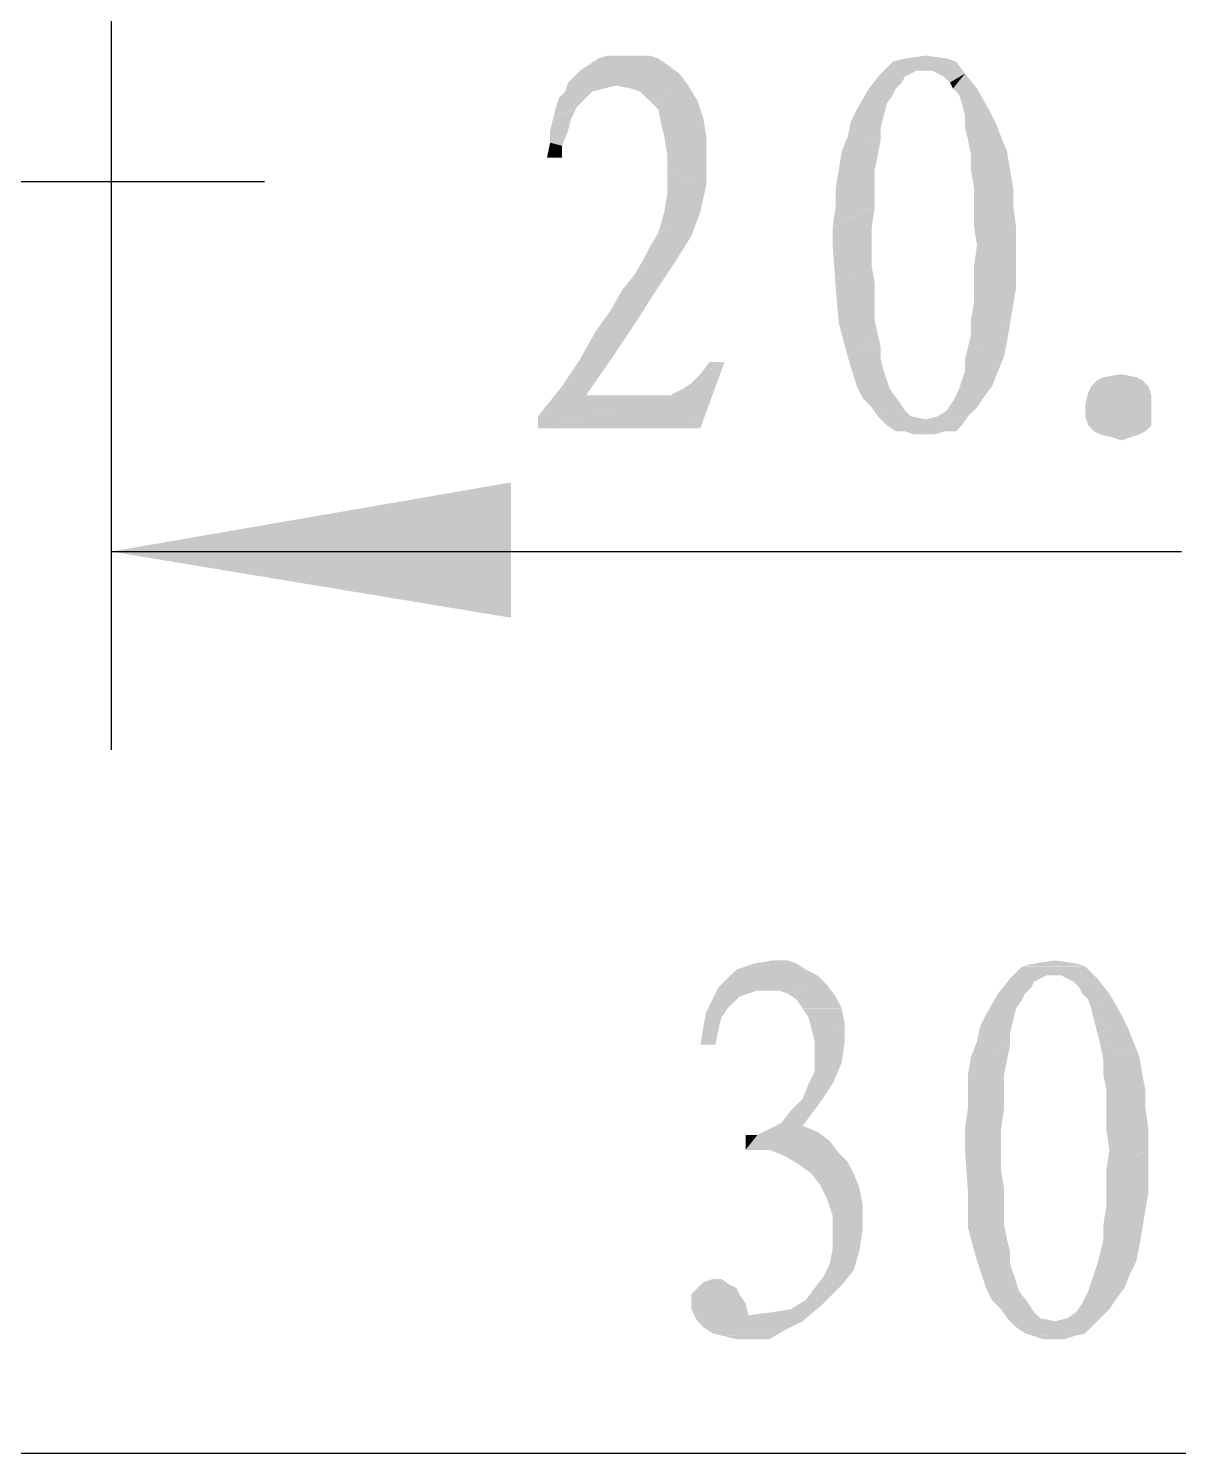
# Model space of a CAD drawing. Header units: millimetres. Extents: x 67 to 592, y -195 to 280.
# Drawn here: x 413.31 to 424.1, y -17.59 to -4.22 of the extents above; entities that cross this region are included whole.
import ezdxf

# ---------------------------------------------------------------- set-up
doc = ezdxf.new("R2010")
doc.units = ezdxf.units.MM
doc.layers.add('PDF_图层 1', color=7, linetype='Continuous', true_color=0x231f20)

msp = doc.modelspace()

# ---------------------------------------------------------------- linework, layer by layer
at = {"layer": 'PDF_图层 1', "color": 7, "lineweight": -3}
for points in [[(414.087, 12.742), (414.087, -10.99)], [(415.526, -5.657), (400.823, -5.657)], [(414.087, -9.128), (424.133, -9.128)], [(439.174, -17.594), (424.133, -17.594), (409.063, -17.594)]]:
    msp.add_lwpolyline(points, dxfattribs=at)
at = {"layer": 'PDF_图层 1', "color": 7, "transparency": 33554559}
for points in [[(418.658, -4.5), (418.574, -4.557), (419.223, -4.5)], [(419.223, -4.5), (418.574, -4.557), (419.307, -4.557)], [(418.94, -4.472), (418.658, -4.5), (419.138, -4.472)], [(418.743, -4.472), (418.658, -4.5), (418.94, -4.472)], [(419.138, -4.472), (418.658, -4.5), (419.223, -4.5)], [(421.424, -4.528), (421.311, -4.641), (422.016, -4.528)], [(421.311, -4.641), (421.649, -4.613), (422.016, -4.529)], [(421.537, -4.5), (421.424, -4.528), (421.932, -4.5)], [(421.932, -4.5), (421.424, -4.528), (422.016, -4.528)], [(421.734, -4.472), (421.537, -4.5), (421.932, -4.5)], [(421.649, -4.613), (421.734, -4.613), (422.016, -4.528)], [(421.734, -4.613), (421.791, -4.613), (422.016, -4.528)], [(421.791, -4.613), (421.847, -4.641), (422.016, -4.528)], [(422.016, -4.528), (421.847, -4.641), (422.101, -4.641)], [(418.404, -4.698), (418.376, -4.726), (419.42, -4.641)], [(418.376, -4.726), (418.827, -4.754), (419.42, -4.641)], [(418.489, -4.613), (418.404, -4.698), (419.42, -4.641)], [(418.573, -4.557), (418.489, -4.613), (419.307, -4.557)], [(419.307, -4.557), (418.489, -4.613), (419.42, -4.641)], [(419.42, -4.641), (418.828, -4.754), (419.504, -4.754)], [(421.198, -4.782), (421.537, -4.67), (421.593, -4.641)], [(421.311, -4.641), (421.198, -4.782), (421.593, -4.641)], [(421.198, -4.782), (421.509, -4.726), (421.537, -4.67)], [(421.311, -4.641), (421.593, -4.641), (421.649, -4.613)], [(421.847, -4.641), (421.903, -4.67), (422.101, -4.641)], [(421.903, -4.67), (421.96, -4.726), (422.101, -4.642)], [(421.96, -4.726), (421.988, -4.782), (422.101, -4.641)], [(422.101, -4.641), (421.988, -4.782), (422.214, -4.782)], [(418.348, -4.811), (418.291, -4.867), (418.602, -4.811)], [(418.291, -4.867), (418.545, -4.867), (418.602, -4.811)], [(418.376, -4.726), (418.348, -4.811), (418.827, -4.754)], [(418.348, -4.811), (418.714, -4.782), (418.828, -4.754)], [(418.348, -4.811), (418.602, -4.811), (418.714, -4.782)], [(418.827, -4.754), (418.969, -4.782), (419.504, -4.754)], [(418.969, -4.782), (419.053, -4.811), (419.504, -4.754)], [(419.053, -4.811), (419.138, -4.895), (419.504, -4.754)], [(419.504, -4.754), (419.138, -4.896), (419.59, -4.896)], [(421.085, -4.98), (421.424, -4.839), (421.451, -4.782)], [(421.198, -4.782), (421.085, -4.98), (421.452, -4.782)], [(421.198, -4.782), (421.452, -4.782), (421.509, -4.726)], [(421.988, -4.782), (422.045, -4.839), (422.214, -4.782)], [(422.045, -4.839), (422.073, -4.924), (422.214, -4.782)], [(422.214, -4.782), (422.073, -4.924), (422.326, -4.98)], [(418.291, -4.867), (418.263, -4.952), (418.545, -4.867)], [(418.263, -4.952), (418.46, -4.952), (418.545, -4.867)], [(419.138, -4.895), (419.223, -4.98), (419.589, -4.895)], [(419.59, -4.895), (419.223, -4.98), (419.646, -5.065)], [(421.085, -4.98), (421.367, -4.924), (421.424, -4.839)], [(421.085, -4.98), (421.339, -5.036), (421.367, -4.924)], [(422.073, -4.924), (422.101, -5.036), (422.327, -4.98)], [(418.235, -5.065), (418.207, -5.178), (418.404, -5.065)], [(418.207, -5.178), (418.376, -5.178), (418.404, -5.065)], [(418.263, -4.952), (418.235, -5.064), (418.46, -4.952)], [(418.235, -5.065), (418.404, -5.065), (418.461, -4.952)], [(419.223, -4.98), (419.251, -5.121), (419.646, -5.065)], [(419.251, -5.121), (419.279, -5.234), (419.646, -5.065)], [(419.646, -5.065), (419.279, -5.234), (419.674, -5.234)], [(421.085, -4.98), (421.029, -5.093), (421.339, -5.036)], [(421.029, -5.093), (421.31, -5.149), (421.339, -5.036)], [(422.327, -4.98), (422.101, -5.036), (422.383, -5.093)], [(422.101, -5.036), (422.101, -5.149), (422.383, -5.093)], [(418.207, -5.178), (418.207, -5.29), (418.376, -5.178)], [(418.207, -5.29), (418.32, -5.319), (418.376, -5.178)], [(421.311, -5.149), (421, -5.234), (421.311, -5.262)], [(421.029, -5.093), (421.001, -5.234), (421.31, -5.149)], [(422.383, -5.093), (422.101, -5.149), (422.44, -5.234)], [(422.101, -5.149), (422.129, -5.262), (422.44, -5.234)], [(418.207, -5.29), (418.178, -5.432), (418.32, -5.319)], [(418.32, -5.319), (418.178, -5.432), (418.32, -5.432)], [(419.279, -5.234), (419.307, -5.403), (419.674, -5.234)], [(419.674, -5.234), (419.307, -5.403), (419.674, -5.46)], [(421, -5.234), (420.943, -5.375), (421.311, -5.262)], [(420.944, -5.375), (421.283, -5.403), (421.31, -5.263)], [(422.44, -5.234), (422.129, -5.262), (422.496, -5.375)], [(422.129, -5.262), (422.157, -5.403), (422.496, -5.375)], [(419.307, -5.403), (419.307, -5.573), (419.674, -5.46)], [(419.674, -5.46), (419.307, -5.572), (419.674, -5.685)], [(420.944, -5.375), (420.916, -5.544), (421.283, -5.403)], [(420.916, -5.544), (421.254, -5.544), (421.283, -5.403)], [(422.157, -5.403), (422.157, -5.544), (422.496, -5.375)], [(422.496, -5.375), (422.157, -5.544), (422.524, -5.544)], [(419.307, -5.573), (419.307, -5.77), (419.674, -5.685)], [(420.916, -5.544), (420.888, -5.714), (421.254, -5.544)], [(421.254, -5.544), (420.888, -5.714), (421.254, -5.714)], [(422.157, -5.544), (422.185, -5.714), (422.524, -5.544)], [(422.524, -5.544), (422.186, -5.714), (422.552, -5.714)], [(419.307, -5.77), (419.279, -5.939), (419.674, -5.685)], [(419.279, -5.939), (419.617, -5.939), (419.674, -5.685)], [(420.887, -5.714), (420.887, -5.883), (421.254, -5.714)], [(421.254, -5.714), (420.888, -5.883), (421.254, -5.883)], [(422.186, -5.714), (422.186, -5.883), (422.552, -5.714)], [(422.553, -5.714), (422.186, -5.883), (422.553, -5.883)], [(420.859, -6.081), (421.226, -6.081), (421.255, -5.884)], [(420.887, -5.883), (420.86, -6.08), (421.254, -5.883)], [(422.186, -5.883), (422.186, -6.08), (422.552, -5.883)], [(422.553, -5.883), (422.186, -6.08), (422.58, -6.08)], [(419.279, -5.939), (419.222, -6.137), (419.617, -5.939)], [(419.223, -6.137), (419.533, -6.165), (419.618, -5.939)], [(419.223, -6.137), (419.138, -6.278), (419.533, -6.165)], [(420.859, -6.081), (420.859, -6.25), (421.226, -6.081)], [(421.226, -6.081), (420.86, -6.25), (421.226, -6.25)], [(422.186, -6.081), (422.214, -6.25), (422.581, -6.081)], [(422.581, -6.081), (422.214, -6.25), (422.581, -6.25)], [(419.138, -6.278), (419.081, -6.391), (419.533, -6.165)], [(419.081, -6.391), (419.392, -6.391), (419.533, -6.165)], [(420.859, -6.25), (420.887, -6.645), (421.226, -6.25)], [(421.226, -6.25), (420.887, -6.645), (421.226, -6.447)], [(422.581, -6.25), (422.185, -6.447), (422.581, -6.447)], [(422.214, -6.25), (422.186, -6.447), (422.58, -6.25)], [(419.081, -6.391), (418.997, -6.532), (419.392, -6.391)], [(418.997, -6.532), (419.223, -6.645), (419.392, -6.391)], [(418.997, -6.532), (418.884, -6.673), (419.223, -6.645)], [(421.226, -6.448), (420.887, -6.645), (421.254, -6.616)], [(422.581, -6.448), (422.185, -6.616), (422.581, -6.645)], [(422.186, -6.448), (422.186, -6.616), (422.581, -6.448)], [(418.884, -6.673), (418.771, -6.87), (419.223, -6.645)], [(418.771, -6.87), (419.025, -6.956), (419.222, -6.645)], [(420.887, -6.645), (420.916, -6.983), (421.254, -6.786)], [(421.254, -6.616), (420.888, -6.645), (421.254, -6.786)], [(422.186, -6.616), (422.186, -6.786), (422.581, -6.645)], [(422.186, -6.786), (422.552, -6.814), (422.581, -6.645)], [(421.254, -6.786), (420.916, -6.983), (421.254, -6.956)], [(422.186, -6.786), (422.157, -6.956), (422.552, -6.814)], [(422.157, -6.956), (422.524, -6.983), (422.553, -6.814)], [(418.771, -6.87), (418.63, -7.068), (419.025, -6.956)], [(418.63, -7.069), (418.489, -7.322), (418.799, -7.294)], [(418.63, -7.069), (418.799, -7.294), (419.025, -6.956)], [(421.254, -6.956), (420.916, -6.983), (421.283, -7.097)], [(420.916, -6.983), (421, -7.294), (421.283, -7.096)], [(422.157, -6.956), (422.157, -7.097), (422.524, -6.983)], [(422.157, -7.097), (422.496, -7.153), (422.524, -6.984)], [(421.311, -7.21), (421, -7.294), (421.311, -7.322)], [(421.283, -7.097), (421.001, -7.294), (421.31, -7.209)], [(422.129, -7.21), (422.101, -7.322), (422.468, -7.294)], [(422.157, -7.097), (422.129, -7.209), (422.496, -7.153)], [(422.129, -7.21), (422.468, -7.294), (422.496, -7.153)], [(418.489, -7.322), (418.32, -7.576), (418.799, -7.294)], [(418.32, -7.576), (418.545, -7.661), (418.799, -7.294)], [(419.448, -7.604), (419.617, -7.971), (419.844, -7.35)], [(419.533, -7.548), (419.448, -7.605), (419.844, -7.351)], [(419.617, -7.463), (419.533, -7.548), (419.844, -7.351)], [(419.702, -7.35), (419.617, -7.463), (419.844, -7.35)], [(421, -7.294), (421.085, -7.576), (421.311, -7.322)], [(421.311, -7.322), (421.085, -7.576), (421.339, -7.435)], [(422.101, -7.322), (422.101, -7.435), (422.468, -7.294)], [(422.101, -7.435), (422.411, -7.435), (422.468, -7.294)], [(421.339, -7.435), (421.085, -7.576), (421.396, -7.604)], [(422.045, -7.604), (422.355, -7.576), (422.411, -7.435)], [(422.101, -7.435), (422.045, -7.604), (422.411, -7.435)], [(423.568, -7.463), (423.399, -7.491), (423.71, -7.491)], [(418.32, -7.576), (418.093, -7.858), (418.545, -7.661)], [(419.448, -7.604), (419.335, -7.661), (419.617, -7.971)], [(421.085, -7.576), (421.142, -7.689), (421.396, -7.604)], [(421.396, -7.604), (421.142, -7.689), (421.48, -7.717)], [(422.045, -7.604), (421.988, -7.717), (422.27, -7.689)], [(422.045, -7.604), (422.27, -7.689), (422.355, -7.576)], [(423.286, -7.576), (423.258, -7.633), (423.822, -7.576)], [(423.823, -7.576), (423.258, -7.633), (423.85, -7.661)], [(423.342, -7.52), (423.286, -7.576), (423.766, -7.52)], [(423.766, -7.52), (423.286, -7.576), (423.823, -7.576)], [(423.399, -7.491), (423.342, -7.52), (423.71, -7.491)], [(423.709, -7.491), (423.343, -7.52), (423.766, -7.52)], [(419.335, -7.661), (418.093, -7.972), (419.617, -7.972)], [(418.545, -7.661), (418.094, -7.858), (419.335, -7.661)], [(418.094, -7.858), (418.094, -7.971), (419.335, -7.661)], [(421.142, -7.689), (421.226, -7.774), (421.48, -7.717)], [(421.48, -7.717), (421.226, -7.774), (421.537, -7.802)], [(421.988, -7.717), (421.932, -7.802), (422.214, -7.774)], [(421.988, -7.717), (422.214, -7.774), (422.27, -7.689)], [(423.258, -7.633), (423.23, -7.745), (423.85, -7.661)], [(423.85, -7.661), (423.23, -7.745), (423.85, -7.745)], [(423.23, -7.745), (423.23, -7.858), (423.85, -7.745)], [(423.85, -7.745), (423.23, -7.858), (423.85, -7.858)], [(421.226, -7.774), (421.283, -7.858), (421.537, -7.802)], [(421.537, -7.802), (421.283, -7.859), (421.593, -7.859)], [(421.283, -7.858), (421.367, -7.943), (421.593, -7.858)], [(421.593, -7.858), (421.367, -7.943), (421.734, -7.887)], [(421.367, -7.943), (422.073, -7.943), (422.129, -7.858)], [(421.734, -7.887), (421.368, -7.943), (422.129, -7.859)], [(421.847, -7.858), (421.734, -7.887), (422.129, -7.858)], [(421.932, -7.802), (421.847, -7.859), (422.214, -7.774)], [(421.847, -7.858), (422.129, -7.858), (422.214, -7.774)], [(423.23, -7.858), (423.258, -7.943), (423.85, -7.858)], [(423.85, -7.858), (423.258, -7.943), (423.85, -7.943)], [(421.367, -7.943), (421.452, -8), (422.073, -7.943)], [(421.452, -8), (422.016, -8), (422.072, -7.943)], [(421.537, -8), (421.621, -8.028), (421.903, -8)], [(421.621, -8.028), (421.734, -8.028), (421.903, -8)], [(421.734, -8.028), (421.819, -8.028), (421.903, -8)], [(423.258, -7.943), (423.314, -8), (423.85, -7.943)], [(423.314, -8), (423.794, -8), (423.85, -7.943)], [(423.314, -8), (423.371, -8.028), (423.794, -8)], [(423.371, -8.028), (423.737, -8.028), (423.794, -8)], [(423.371, -8.028), (423.483, -8.056), (423.737, -8.028)], [(423.483, -8.056), (423.568, -8.084), (423.653, -8.056)], [(423.484, -8.056), (423.653, -8.056), (423.737, -8.028)], [(414.087, -9.128), (417.84, -9.749), (417.84, -8.479)], [(420.295, -12.966), (420.125, -12.995), (420.436, -12.966)], [(420.436, -12.966), (420.125, -12.995), (420.521, -12.995)], [(422.948, -12.966), (422.75, -12.995), (423.145, -12.995)], [(420.605, -13.051), (419.871, -13.136), (420.718, -13.107)], [(419.957, -13.051), (419.871, -13.136), (420.606, -13.051)], [(420.718, -13.107), (419.871, -13.136), (420.803, -13.192)], [(420.521, -12.995), (419.956, -13.051), (420.605, -13.051)], [(420.041, -13.023), (419.957, -13.051), (420.521, -12.995)], [(420.125, -12.995), (420.041, -13.022), (420.521, -12.995)], [(422.524, -13.136), (422.863, -13.107), (423.23, -13.023)], [(422.637, -13.023), (422.524, -13.136), (423.23, -13.023)], [(422.524, -13.136), (422.806, -13.136), (422.863, -13.107)], [(422.75, -12.995), (422.637, -13.022), (423.145, -12.995)], [(423.145, -12.995), (422.637, -13.022), (423.23, -13.022)], [(422.863, -13.107), (422.948, -13.107), (423.23, -13.023)], [(422.948, -13.107), (423.004, -13.107), (423.23, -13.023)], [(423.004, -13.107), (423.061, -13.136), (423.23, -13.023)], [(423.23, -13.023), (423.061, -13.136), (423.342, -13.136)], [(419.787, -13.22), (419.73, -13.333), (420.154, -13.249)], [(419.871, -13.136), (419.787, -13.22), (420.803, -13.192)], [(419.787, -13.22), (420.154, -13.249), (420.803, -13.192)], [(420.154, -13.249), (420.266, -13.249), (420.803, -13.192)], [(420.266, -13.249), (420.352, -13.249), (420.803, -13.192)], [(420.351, -13.249), (420.436, -13.276), (420.803, -13.192)], [(420.803, -13.192), (420.436, -13.277), (420.887, -13.305)], [(422.411, -13.277), (422.75, -13.164), (422.807, -13.136)], [(422.524, -13.136), (422.411, -13.277), (422.806, -13.136)], [(422.411, -13.277), (422.722, -13.22), (422.75, -13.164)], [(422.411, -13.277), (422.665, -13.277), (422.722, -13.22)], [(423.06, -13.136), (423.117, -13.163), (423.342, -13.136)], [(423.117, -13.164), (423.173, -13.22), (423.343, -13.136)], [(423.173, -13.22), (423.201, -13.277), (423.342, -13.136)], [(423.342, -13.136), (423.201, -13.277), (423.455, -13.277)], [(419.731, -13.333), (419.674, -13.446), (419.928, -13.361)], [(419.674, -13.446), (419.871, -13.418), (419.928, -13.361)], [(419.731, -13.333), (420.069, -13.276), (420.154, -13.249)], [(419.731, -13.333), (419.984, -13.305), (420.069, -13.276)], [(419.731, -13.333), (419.928, -13.361), (419.984, -13.305)], [(420.436, -13.277), (420.521, -13.333), (420.887, -13.305)], [(420.521, -13.333), (420.577, -13.418), (420.887, -13.305)], [(420.887, -13.305), (420.577, -13.417), (420.944, -13.417)], [(422.299, -13.474), (422.637, -13.333), (422.665, -13.277)], [(422.411, -13.277), (422.299, -13.474), (422.665, -13.277)], [(422.299, -13.474), (422.58, -13.417), (422.637, -13.333)], [(423.202, -13.277), (423.258, -13.333), (423.456, -13.277)], [(423.258, -13.333), (423.286, -13.418), (423.455, -13.276)], [(423.456, -13.277), (423.286, -13.418), (423.568, -13.474)], [(419.674, -13.446), (419.646, -13.587), (419.815, -13.503)], [(419.646, -13.587), (419.787, -13.615), (419.815, -13.503)], [(419.674, -13.446), (419.815, -13.503), (419.871, -13.418)], [(420.577, -13.418), (420.634, -13.503), (420.944, -13.418)], [(420.944, -13.418), (420.633, -13.503), (420.972, -13.559)], [(420.633, -13.503), (420.662, -13.615), (420.972, -13.559)], [(422.299, -13.474), (422.242, -13.587), (422.553, -13.531)], [(422.299, -13.474), (422.553, -13.531), (422.58, -13.417)], [(423.286, -13.418), (423.314, -13.53), (423.568, -13.474)], [(423.568, -13.474), (423.314, -13.531), (423.625, -13.587)], [(419.617, -13.757), (419.759, -13.757), (419.787, -13.615)], [(419.646, -13.587), (419.618, -13.757), (419.787, -13.615)], [(420.662, -13.615), (420.69, -13.728), (420.972, -13.558)], [(420.972, -13.559), (420.69, -13.728), (420.972, -13.728)], [(422.242, -13.587), (422.214, -13.728), (422.524, -13.644)], [(422.242, -13.587), (422.524, -13.644), (422.553, -13.53)], [(423.314, -13.531), (423.342, -13.643), (423.625, -13.587)], [(423.625, -13.587), (423.343, -13.644), (423.681, -13.728)], [(420.69, -13.728), (420.69, -13.869), (420.972, -13.728)], [(420.69, -13.869), (420.944, -13.926), (420.972, -13.728)], [(422.214, -13.728), (422.157, -13.869), (422.524, -13.756)], [(422.157, -13.869), (422.496, -13.897), (422.524, -13.757)], [(422.524, -13.644), (422.214, -13.728), (422.524, -13.756)], [(423.342, -13.644), (423.371, -13.756), (423.681, -13.728)], [(423.681, -13.728), (423.371, -13.756), (423.738, -13.869)], [(423.371, -13.757), (423.399, -13.898), (423.737, -13.869)], [(420.69, -13.869), (420.69, -14.011), (420.944, -13.926)], [(422.157, -13.869), (422.129, -14.039), (422.496, -13.897)], [(422.129, -14.039), (422.468, -14.039), (422.496, -13.897)], [(423.399, -13.898), (423.399, -14.039), (423.737, -13.869)], [(423.737, -13.869), (423.399, -14.039), (423.766, -14.039)], [(420.69, -14.011), (420.633, -14.123), (420.859, -14.123)], [(420.69, -14.011), (420.859, -14.123), (420.944, -13.925)], [(422.129, -14.039), (422.129, -14.18), (422.468, -14.039)], [(422.468, -14.039), (422.129, -14.18), (422.468, -14.18)], [(423.399, -14.039), (423.427, -14.18), (423.766, -14.039)], [(423.766, -14.039), (423.427, -14.18), (423.794, -14.18)], [(420.633, -14.123), (420.577, -14.264), (420.86, -14.123)], [(420.577, -14.264), (420.746, -14.292), (420.859, -14.123)], [(420.464, -14.377), (420.379, -14.49), (420.746, -14.293)], [(420.379, -14.49), (420.577, -14.518), (420.746, -14.293)], [(420.577, -14.264), (420.464, -14.377), (420.746, -14.292)], [(422.129, -14.179), (422.129, -14.349), (422.468, -14.179)], [(422.468, -14.179), (422.129, -14.349), (422.468, -14.349)], [(423.427, -14.179), (423.427, -14.349), (423.794, -14.179)], [(423.794, -14.179), (423.427, -14.349), (423.794, -14.349)], [(422.129, -14.349), (422.101, -14.546), (422.468, -14.349)], [(422.101, -14.546), (422.44, -14.546), (422.468, -14.349)], [(423.427, -14.349), (423.427, -14.546), (423.794, -14.349)], [(423.794, -14.349), (423.427, -14.546), (423.822, -14.546)], [(420.266, -14.546), (420.154, -14.603), (420.718, -14.574)], [(420.718, -14.574), (420.154, -14.603), (420.831, -14.66)], [(420.577, -14.518), (420.266, -14.546), (420.718, -14.575)], [(420.379, -14.49), (420.267, -14.547), (420.577, -14.518)], [(422.101, -14.546), (422.101, -14.744), (422.44, -14.546)], [(422.44, -14.546), (422.101, -14.744), (422.44, -14.744)], [(423.427, -14.546), (423.455, -14.744), (423.823, -14.546)], [(423.823, -14.546), (423.456, -14.744), (423.823, -14.744)], [(420.154, -14.603), (420.041, -14.744), (420.831, -14.66)], [(420.041, -14.603), (420.041, -14.744), (420.154, -14.603)], [(420.041, -14.744), (420.267, -14.744), (420.831, -14.66)], [(420.831, -14.66), (420.266, -14.744), (420.916, -14.772)], [(420.266, -14.744), (420.408, -14.801), (420.916, -14.772)], [(420.916, -14.772), (420.408, -14.8), (421, -14.857)], [(420.408, -14.8), (420.549, -14.885), (421, -14.857)], [(422.101, -14.744), (422.129, -15.139), (422.44, -14.744)], [(422.44, -14.744), (422.129, -15.139), (422.44, -14.941)], [(423.456, -14.744), (423.427, -14.941), (423.822, -14.744)], [(423.823, -14.744), (423.427, -14.941), (423.823, -14.941)], [(420.549, -14.885), (420.662, -14.969), (421, -14.857)], [(421, -14.857), (420.662, -14.969), (421.057, -14.969)], [(420.662, -14.969), (420.746, -15.082), (421.057, -14.969)], [(421.057, -14.969), (420.746, -15.082), (421.114, -15.111)], [(422.44, -14.941), (422.129, -15.139), (422.468, -15.111)], [(423.427, -14.941), (423.427, -15.111), (423.823, -14.941)], [(423.823, -14.941), (423.427, -15.111), (423.823, -15.139)], [(420.746, -15.082), (420.803, -15.195), (421.113, -15.111)], [(421.113, -15.111), (420.803, -15.195), (421.142, -15.28)], [(422.468, -15.111), (422.129, -15.139), (422.468, -15.28)], [(423.427, -15.111), (423.427, -15.28), (423.823, -15.139)], [(420.803, -15.195), (420.86, -15.365), (421.142, -15.28)], [(422.129, -15.139), (422.129, -15.478), (422.468, -15.28)], [(423.427, -15.28), (423.794, -15.308), (423.823, -15.139)], [(420.859, -15.365), (420.859, -15.506), (421.142, -15.478)], [(421.142, -15.28), (420.86, -15.365), (421.142, -15.478)], [(422.468, -15.28), (422.129, -15.478), (422.468, -15.449)], [(423.427, -15.28), (423.399, -15.449), (423.794, -15.308)], [(423.399, -15.449), (423.766, -15.478), (423.794, -15.308)], [(420.859, -15.506), (420.859, -15.675), (421.142, -15.478)], [(420.859, -15.675), (421.113, -15.675), (421.142, -15.478)], [(422.468, -15.449), (422.129, -15.478), (422.496, -15.59)], [(422.129, -15.478), (422.214, -15.788), (422.496, -15.59)], [(423.399, -15.449), (423.399, -15.59), (423.766, -15.478)], [(423.399, -15.59), (423.737, -15.647), (423.766, -15.478)], [(422.496, -15.59), (422.214, -15.788), (422.524, -15.703)], [(423.399, -15.59), (423.371, -15.703), (423.737, -15.647)], [(423.371, -15.703), (423.709, -15.788), (423.737, -15.647)], [(420.859, -15.675), (420.831, -15.817), (421.113, -15.675)], [(420.831, -15.816), (421.057, -15.873), (421.113, -15.675)], [(422.524, -15.703), (422.214, -15.788), (422.524, -15.816)], [(423.371, -15.703), (423.343, -15.816), (423.709, -15.788)], [(420.831, -15.816), (420.775, -15.929), (421.057, -15.873)], [(420.775, -15.929), (420.944, -16.014), (421.057, -15.873)], [(422.214, -15.788), (422.299, -16.042), (422.524, -15.816)], [(422.524, -15.816), (422.299, -16.042), (422.552, -15.901)], [(422.553, -15.901), (422.299, -16.042), (422.609, -16.07)], [(423.258, -16.07), (423.596, -16.042), (423.653, -15.901)], [(423.314, -15.901), (423.258, -16.07), (423.653, -15.901)], [(423.342, -15.816), (423.314, -15.901), (423.709, -15.788)], [(423.314, -15.901), (423.653, -15.901), (423.71, -15.788)], [(419.59, -16.042), (419.533, -16.099), (419.956, -16.042)], [(419.957, -16.042), (419.533, -16.099), (419.984, -16.099)], [(419.646, -15.986), (419.589, -16.042), (419.9, -16.014)], [(419.9, -16.014), (419.589, -16.042), (419.957, -16.042)], [(419.731, -15.957), (419.646, -15.986), (419.815, -15.957)], [(419.815, -15.957), (419.646, -15.986), (419.9, -16.014)], [(420.69, -16.042), (420.605, -16.155), (420.944, -16.014)], [(420.605, -16.155), (420.775, -16.183), (420.944, -16.014)], [(420.775, -15.929), (420.69, -16.042), (420.944, -16.014)], [(422.299, -16.042), (422.355, -16.155), (422.609, -16.07)], [(423.258, -16.07), (423.512, -16.155), (423.596, -16.042)], [(419.984, -16.099), (419.533, -16.211), (420.041, -16.183)], [(419.533, -16.099), (419.533, -16.211), (419.984, -16.099)], [(419.533, -16.211), (419.533, -16.24), (420.041, -16.183)], [(419.533, -16.24), (419.561, -16.296), (420.041, -16.183)], [(420.041, -16.183), (419.561, -16.296), (420.069, -16.296)], [(420.605, -16.155), (420.464, -16.24), (420.775, -16.183)], [(420.464, -16.24), (420.577, -16.353), (420.775, -16.183)], [(422.609, -16.07), (422.355, -16.155), (422.694, -16.183)], [(422.355, -16.155), (422.44, -16.24), (422.694, -16.183)], [(422.694, -16.183), (422.44, -16.24), (422.75, -16.268)], [(423.202, -16.183), (423.145, -16.268), (423.456, -16.24)], [(423.258, -16.07), (423.201, -16.183), (423.512, -16.155)], [(423.202, -16.183), (423.456, -16.24), (423.512, -16.155)], [(419.561, -16.296), (419.589, -16.353), (420.069, -16.296)], [(420.069, -16.296), (419.589, -16.353), (420.577, -16.353)], [(420.295, -16.268), (420.069, -16.296), (420.577, -16.353)], [(420.464, -16.24), (420.295, -16.268), (420.577, -16.353)], [(422.44, -16.24), (422.496, -16.324), (422.75, -16.268)], [(422.75, -16.268), (422.496, -16.324), (422.807, -16.324)], [(423.145, -16.268), (423.061, -16.324), (423.456, -16.24)], [(423.061, -16.324), (423.371, -16.324), (423.456, -16.24)], [(419.59, -16.353), (419.646, -16.409), (420.577, -16.353)], [(419.646, -16.409), (420.408, -16.437), (420.577, -16.353)], [(419.646, -16.409), (419.731, -16.466), (420.408, -16.437)], [(419.731, -16.466), (419.843, -16.493), (420.408, -16.437)], [(419.844, -16.494), (419.956, -16.522), (420.408, -16.437)], [(419.956, -16.522), (420.098, -16.522), (420.408, -16.437)], [(420.098, -16.522), (420.266, -16.522), (420.408, -16.437)], [(422.496, -16.324), (422.581, -16.409), (422.807, -16.324)], [(422.807, -16.324), (422.58, -16.409), (422.948, -16.353)], [(422.948, -16.353), (422.581, -16.409), (423.371, -16.324)], [(422.581, -16.409), (423.286, -16.409), (423.371, -16.324)], [(422.581, -16.409), (422.665, -16.466), (423.286, -16.409)], [(422.665, -16.466), (423.23, -16.466), (423.286, -16.409)], [(423.06, -16.324), (422.948, -16.353), (423.371, -16.324)], [(422.665, -16.466), (422.75, -16.493), (423.23, -16.466)], [(422.75, -16.494), (423.117, -16.494), (423.23, -16.466)], [(422.75, -16.494), (422.835, -16.522), (423.117, -16.494)], [(422.835, -16.522), (422.947, -16.522), (423.117, -16.494)], [(422.948, -16.522), (423.032, -16.522), (423.117, -16.494)]]:
    msp.add_solid(points, dxfattribs=at)

doc.saveas('drawing.dxf')
